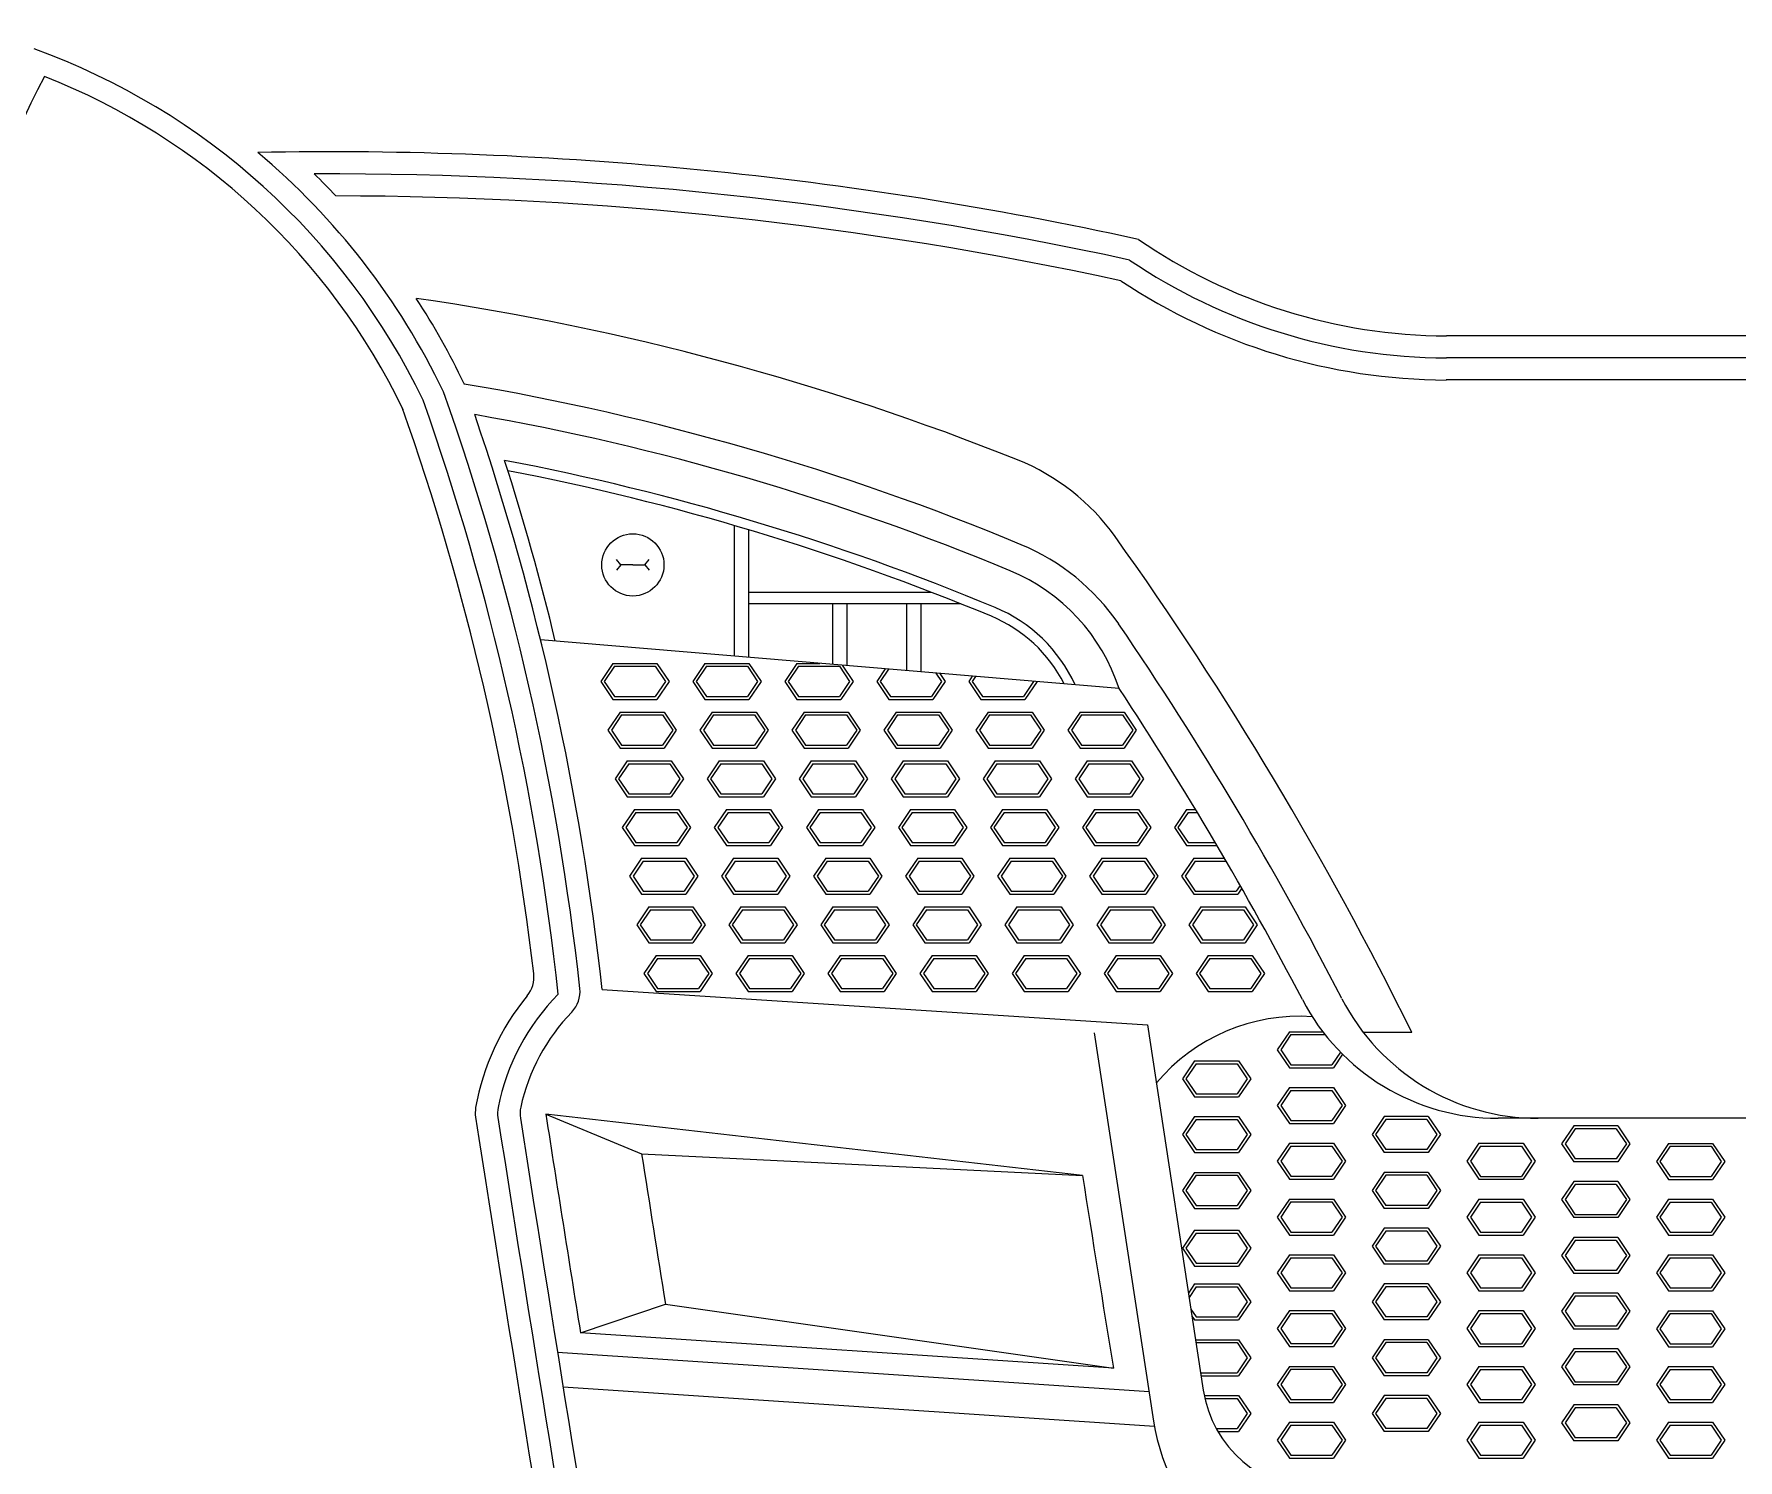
# Model space of a CAD drawing. Header units: millimetres. Extents: x 168688 to 2678837, y 85399 to 2034583.
# Drawn here: x 234732 to 350536, y 1683750 to 1780688 of the extents above; entities that cross this region are included whole.
import ezdxf

# ---------------------------------------------------------------- set-up
doc = ezdxf.new("R2010")
doc.units = ezdxf.units.MM

msp = doc.modelspace()

# ---------------------------------------------------------------- linework, layer by layer
for p, q in [((459755, 1760170), (330722, 1760170)), ((459752, 1758670), (330719, 1758670)), ((459749, 1757170), (330716, 1757170)), ((282303, 1747278), (282303, 1738397)), ((283278, 1746990), (283278, 1738315)), ((274613, 1744599), (274307, 1744960)), ((274613, 1744599), (274307, 1744239)), ((275428, 1744599), (274613, 1744599)), ((275428, 1744599), (276242, 1744599)), ((276242, 1744599), (276548, 1744960)), ((276242, 1744599), (276548, 1744239)), ((295736, 1742731), (283278, 1742731)), ((297724, 1741949), (283278, 1741949)), ((288995, 1741949), (288995, 1737833)), ((289970, 1741949), (289970, 1737751)), ((294036, 1741949), (294036, 1737409)), ((295011, 1741949), (295011, 1737327)), ((308482, 1736192), (269155, 1739504)), ((274066, 1737906), (273242, 1736682)), ((274066, 1737906), (273242, 1736682)), ((274172, 1737706), (273483, 1736682)), ((274172, 1737706), (273483, 1736682)), ((274066, 1737906), (277063, 1737906)), ((274066, 1737906), (277063, 1737906)), ((274172, 1737706), (276956, 1737706)), ((274172, 1737706), (276956, 1737706)), ((276956, 1737706), (277645, 1736682)), ((276956, 1737706), (277645, 1736682)), ((277063, 1737906), (277886, 1736682)), ((277063, 1737906), (277886, 1736682)), ((280319, 1737906), (279496, 1736682)), ((280319, 1737906), (279496, 1736682)), ((280426, 1737706), (279737, 1736682)), ((280426, 1737706), (279737, 1736682)), ((280319, 1737906), (283316, 1737906)), ((280319, 1737906), (283316, 1737906)), ((280426, 1737706), (283210, 1737706)), ((280426, 1737706), (283210, 1737706)), ((283210, 1737706), (283899, 1736682)), ((283210, 1737706), (283899, 1736682)), ((283316, 1737906), (284140, 1736682)), ((283316, 1737906), (284140, 1736682)), ((286573, 1737906), (285750, 1736682)), ((286680, 1737706), (285991, 1736682)), ((286573, 1737906), (288130, 1737906)), ((286680, 1737706), (289464, 1737706)), ((289464, 1737706), (290153, 1736682)), ((289657, 1737778), (290394, 1736682)), ((292575, 1737532), (292004, 1736682)), ((292804, 1737513), (292245, 1736682)), ((296031, 1737241), (296406, 1736682)), ((296286, 1737219), (296647, 1736682)), ((273242, 1736682), (274066, 1735458)), ((273242, 1736682), (274066, 1735458)), ((273483, 1736682), (274172, 1735658)), ((273483, 1736682), (274172, 1735658)), ((277645, 1736682), (276956, 1735658)), ((277645, 1736682), (276956, 1735658)), ((277886, 1736682), (277063, 1735458)), ((277886, 1736682), (277063, 1735458)), ((279496, 1736682), (280319, 1735458)), ((279496, 1736682), (280319, 1735458)), ((279737, 1736682), (280426, 1735658)), ((279737, 1736682), (280426, 1735658)), ((283899, 1736682), (283210, 1735658)), ((283899, 1736682), (283210, 1735658)), ((284140, 1736682), (283316, 1735458)), ((284140, 1736682), (283316, 1735458)), ((285750, 1736682), (286573, 1735458)), ((285991, 1736682), (286680, 1735658)), ((290153, 1736682), (289464, 1735658)), ((290153, 1736682), (289464, 1735658)), ((290394, 1736682), (289570, 1735458)), ((290394, 1736682), (289570, 1735458)), ((292004, 1736682), (292827, 1735458)), ((292245, 1736682), (292934, 1735658)), ((296406, 1736682), (295718, 1735658)), ((296406, 1736682), (295718, 1735658)), ((296647, 1736682), (295824, 1735458)), ((296647, 1736682), (295824, 1735458)), ((298494, 1737033), (298258, 1736682)), ((298258, 1736682), (299081, 1735458)), ((298722, 1737014), (298499, 1736682)), ((298499, 1736682), (299188, 1735658)), ((302660, 1736682), (301972, 1735658)), ((302660, 1736682), (301972, 1735658)), ((302901, 1736682), (302078, 1735458)), ((302901, 1736682), (302078, 1735458)), ((302660, 1736683), (302660, 1736682)), ((274066, 1735458), (277063, 1735458)), ((274066, 1735458), (277063, 1735458)), ((274172, 1735658), (276956, 1735658)), ((274172, 1735658), (276956, 1735658)), ((280319, 1735458), (283316, 1735458)), ((280319, 1735458), (283316, 1735458)), ((280426, 1735658), (283210, 1735658)), ((280426, 1735658), (283210, 1735658)), ((286573, 1735458), (289570, 1735458)), ((286573, 1735458), (289570, 1735458)), ((286680, 1735658), (289464, 1735658)), ((286680, 1735658), (289464, 1735658)), ((292827, 1735458), (295824, 1735458)), ((292827, 1735458), (295824, 1735458)), ((292934, 1735658), (295718, 1735658)), ((292934, 1735658), (295718, 1735658)), ((299081, 1735458), (302078, 1735458)), ((299081, 1735458), (302078, 1735458)), ((299188, 1735658), (301972, 1735658)), ((299188, 1735658), (301972, 1735658)), ((274556, 1734596), (273732, 1733372)), ((274556, 1734596), (273732, 1733372)), ((274662, 1734396), (273973, 1733372)), ((274662, 1734396), (273973, 1733372)), ((274556, 1734596), (277553, 1734596)), ((274556, 1734596), (277553, 1734596)), ((274662, 1734396), (277446, 1734396)), ((274662, 1734396), (277446, 1734396)), ((277446, 1734396), (278135, 1733372)), ((277446, 1734396), (278135, 1733372)), ((277553, 1734596), (278376, 1733372)), ((277553, 1734596), (278376, 1733372)), ((280810, 1734596), (279986, 1733372)), ((280810, 1734596), (279986, 1733372)), ((280916, 1734396), (280227, 1733372)), ((280916, 1734396), (280227, 1733372)), ((280810, 1734596), (283807, 1734596)), ((280810, 1734596), (283807, 1734596)), ((280916, 1734396), (283700, 1734396)), ((280916, 1734396), (283700, 1734396)), ((283700, 1734396), (284389, 1733372)), ((283700, 1734396), (284389, 1733372)), ((283807, 1734596), (284630, 1733372)), ((283807, 1734596), (284630, 1733372)), ((287063, 1734596), (286240, 1733372)), ((287170, 1734396), (286481, 1733372)), ((287063, 1734596), (290060, 1734596)), ((287063, 1734596), (290060, 1734596)), ((287170, 1734396), (289954, 1734396)), ((287170, 1734396), (289954, 1734396)), ((289954, 1734396), (290643, 1733372)), ((289954, 1734396), (290643, 1733372)), ((290060, 1734596), (290884, 1733372)), ((290060, 1734596), (290884, 1733372)), ((293317, 1734596), (292494, 1733372)), ((293424, 1734396), (292735, 1733372)), ((293317, 1734596), (296314, 1734596)), ((293317, 1734596), (296314, 1734596)), ((293424, 1734396), (296208, 1734396)), ((293424, 1734396), (296208, 1734396)), ((296208, 1734396), (296896, 1733372)), ((296208, 1734396), (296896, 1733372)), ((296314, 1734596), (297137, 1733372)), ((296314, 1734596), (297137, 1733372)), ((299571, 1734596), (298748, 1733372)), ((299678, 1734396), (298989, 1733372)), ((299571, 1734596), (302568, 1734596)), ((299571, 1734596), (302568, 1734596)), ((299678, 1734396), (302462, 1734396)), ((299678, 1734396), (302462, 1734396)), ((302462, 1734396), (303150, 1733372)), ((302462, 1734396), (303150, 1733372)), ((302568, 1734596), (303391, 1733372)), ((302568, 1734596), (303391, 1733372)), ((305825, 1734596), (305002, 1733372)), ((305932, 1734396), (305243, 1733372)), ((305825, 1734596), (308822, 1734596)), ((305825, 1734596), (308822, 1734596)), ((305932, 1734396), (308716, 1734396)), ((305932, 1734396), (308716, 1734396)), ((308716, 1734396), (309404, 1733372)), ((308716, 1734396), (309404, 1733372)), ((308822, 1734596), (309645, 1733372)), ((308822, 1734596), (309645, 1733372)), ((273732, 1733372), (274556, 1732148)), ((273732, 1733372), (274556, 1732148)), ((273973, 1733372), (274662, 1732348)), ((273973, 1733372), (274662, 1732348)), ((278135, 1733372), (277446, 1732348)), ((278135, 1733372), (277446, 1732348)), ((278376, 1733372), (277553, 1732148)), ((278376, 1733372), (277553, 1732148)), ((279986, 1733372), (280810, 1732148)), ((279986, 1733372), (280810, 1732148)), ((280227, 1733372), (280916, 1732348)), ((280227, 1733372), (280916, 1732348)), ((284389, 1733372), (283700, 1732348)), ((284389, 1733372), (283700, 1732348)), ((284630, 1733372), (283807, 1732148)), ((284630, 1733372), (283807, 1732148)), ((286240, 1733372), (287063, 1732148)), ((286481, 1733372), (287170, 1732348)), ((290643, 1733372), (289954, 1732348)), ((290643, 1733372), (289954, 1732348)), ((290884, 1733372), (290060, 1732148)), ((290884, 1733372), (290060, 1732148)), ((292494, 1733372), (293317, 1732148)), ((292735, 1733372), (293424, 1732348)), ((296896, 1733372), (296208, 1732348)), ((296896, 1733372), (296208, 1732348)), ((297137, 1733372), (296314, 1732148)), ((297137, 1733372), (296314, 1732148)), ((298748, 1733372), (299571, 1732148)), ((298989, 1733372), (299678, 1732348)), ((303150, 1733372), (302462, 1732348)), ((303150, 1733372), (302462, 1732348)), ((303391, 1733372), (302568, 1732148)), ((303391, 1733372), (302568, 1732148)), ((305002, 1733372), (305825, 1732148)), ((305243, 1733372), (305932, 1732348)), ((309404, 1733372), (308716, 1732348)), ((309404, 1733372), (308716, 1732348)), ((309645, 1733372), (308822, 1732148)), ((309645, 1733372), (308822, 1732148)), ((275046, 1731286), (274222, 1730062)), ((275046, 1731286), (274222, 1730062)), ((274556, 1732148), (277553, 1732148)), ((274556, 1732148), (277553, 1732148)), ((274662, 1732348), (277446, 1732348)), ((274662, 1732348), (277446, 1732348)), ((275046, 1731286), (278043, 1731286)), ((275046, 1731286), (278043, 1731286)), ((278043, 1731286), (278866, 1730062)), ((278043, 1731286), (278866, 1730062)), ((281300, 1731286), (280476, 1730062)), ((281300, 1731286), (280476, 1730062)), ((280810, 1732148), (283807, 1732148)), ((280810, 1732148), (283807, 1732148)), ((280916, 1732348), (283700, 1732348)), ((280916, 1732348), (283700, 1732348)), ((281300, 1731286), (284297, 1731286)), ((281300, 1731286), (284297, 1731286)), ((284297, 1731286), (285120, 1730062)), ((284297, 1731286), (285120, 1730062)), ((287553, 1731286), (286730, 1730062)), ((287063, 1732148), (290060, 1732148)), ((287063, 1732148), (290060, 1732148)), ((287170, 1732348), (289954, 1732348)), ((287170, 1732348), (289954, 1732348)), ((287553, 1731286), (290550, 1731286)), ((287553, 1731286), (290550, 1731286)), ((290550, 1731286), (291374, 1730062)), ((290550, 1731286), (291374, 1730062)), ((293807, 1731286), (292984, 1730062)), ((293317, 1732148), (296314, 1732148)), ((293317, 1732148), (296314, 1732148)), ((293424, 1732348), (296208, 1732348)), ((293424, 1732348), (296208, 1732348)), ((293807, 1731286), (296804, 1731286)), ((293807, 1731286), (296804, 1731286)), ((296804, 1731286), (297628, 1730062)), ((296804, 1731286), (297628, 1730062)), ((300061, 1731286), (299238, 1730062)), ((299571, 1732148), (302568, 1732148)), ((299571, 1732148), (302568, 1732148)), ((299678, 1732348), (302462, 1732348)), ((299678, 1732348), (302462, 1732348)), ((300061, 1731286), (303058, 1731286)), ((300061, 1731286), (303058, 1731286)), ((303058, 1731286), (303881, 1730062)), ((303058, 1731286), (303881, 1730062)), ((306315, 1731286), (305492, 1730062)), ((305825, 1732148), (308822, 1732148)), ((305825, 1732148), (308822, 1732148)), ((305932, 1732348), (308716, 1732348)), ((305932, 1732348), (308716, 1732348)), ((306315, 1731286), (309312, 1731286)), ((306315, 1731286), (309312, 1731286)), ((309312, 1731286), (310135, 1730062)), ((309312, 1731286), (310135, 1730062)), ((275152, 1731086), (274464, 1730062)), ((275152, 1731086), (274464, 1730062)), ((275152, 1731086), (277936, 1731086)), ((275152, 1731086), (277936, 1731086)), ((277936, 1731086), (278625, 1730062)), ((277936, 1731086), (278625, 1730062)), ((281406, 1731086), (280717, 1730062)), ((281406, 1731086), (280717, 1730062)), ((281406, 1731086), (284190, 1731086)), ((281406, 1731086), (284190, 1731086)), ((284190, 1731086), (284879, 1730062)), ((284190, 1731086), (284879, 1730062)), ((287660, 1731086), (286971, 1730062)), ((287660, 1731086), (290444, 1731086)), ((287660, 1731086), (290444, 1731086)), ((290444, 1731086), (291133, 1730062)), ((290444, 1731086), (291133, 1730062)), ((293914, 1731086), (293225, 1730062)), ((293914, 1731086), (296698, 1731086)), ((293914, 1731086), (296698, 1731086)), ((296698, 1731086), (297387, 1730062)), ((296698, 1731086), (297387, 1730062)), ((300168, 1731086), (299479, 1730062)), ((300168, 1731086), (302952, 1731086)), ((300168, 1731086), (302952, 1731086)), ((302952, 1731086), (303640, 1730062)), ((302952, 1731086), (303640, 1730062)), ((306422, 1731086), (305733, 1730062)), ((306422, 1731086), (309206, 1731086)), ((306422, 1731086), (309206, 1731086)), ((309206, 1731086), (309894, 1730062)), ((309206, 1731086), (309894, 1730062)), ((274222, 1730062), (275046, 1728838)), ((274222, 1730062), (275046, 1728838)), ((274464, 1730062), (275152, 1729038)), ((274464, 1730062), (275152, 1729038)), ((275152, 1729038), (277936, 1729038)), ((275152, 1729038), (277936, 1729038)), ((278625, 1730062), (277936, 1729038)), ((278625, 1730062), (277936, 1729038)), ((278866, 1730062), (278043, 1728838)), ((278866, 1730062), (278043, 1728838)), ((280476, 1730062), (281300, 1728838)), ((280476, 1730062), (281300, 1728838)), ((280717, 1730062), (281406, 1729038)), ((280717, 1730062), (281406, 1729038)), ((281406, 1729038), (284190, 1729038)), ((281406, 1729038), (284190, 1729038)), ((284879, 1730062), (284190, 1729038)), ((284879, 1730062), (284190, 1729038)), ((285120, 1730062), (284297, 1728838)), ((285120, 1730062), (284297, 1728838)), ((286730, 1730062), (287553, 1728838)), ((286971, 1730062), (287660, 1729038)), ((287660, 1729038), (290444, 1729038)), ((287660, 1729038), (290444, 1729038)), ((291133, 1730062), (290444, 1729038)), ((291133, 1730062), (290444, 1729038)), ((291374, 1730062), (290550, 1728838)), ((291374, 1730062), (290550, 1728838)), ((292984, 1730062), (293807, 1728838)), ((293225, 1730062), (293914, 1729038)), ((293914, 1729038), (296698, 1729038)), ((293914, 1729038), (296698, 1729038)), ((297387, 1730062), (296698, 1729038)), ((297387, 1730062), (296698, 1729038)), ((297628, 1730062), (296804, 1728838)), ((297628, 1730062), (296804, 1728838)), ((299238, 1730062), (300061, 1728838)), ((299479, 1730062), (300168, 1729038)), ((300168, 1729038), (302952, 1729038)), ((300168, 1729038), (302952, 1729038)), ((303640, 1730062), (302952, 1729038)), ((303640, 1730062), (302952, 1729038)), ((303881, 1730062), (303058, 1728838)), ((303881, 1730062), (303058, 1728838)), ((305492, 1730062), (306315, 1728838)), ((305733, 1730062), (306422, 1729038)), ((306422, 1729038), (309206, 1729038)), ((306422, 1729038), (309206, 1729038)), ((309894, 1730062), (309206, 1729038)), ((309894, 1730062), (309206, 1729038)), ((310135, 1730062), (309312, 1728838)), ((310135, 1730062), (309312, 1728838)), ((275536, 1727976), (274713, 1726752)), ((275046, 1728838), (278043, 1728838)), ((275046, 1728838), (278043, 1728838)), ((275536, 1727976), (278533, 1727976)), ((278533, 1727976), (279356, 1726752)), ((281790, 1727976), (280966, 1726752)), ((281300, 1728838), (284297, 1728838)), ((281300, 1728838), (284297, 1728838)), ((281790, 1727976), (284787, 1727976)), ((284787, 1727976), (285610, 1726752)), ((288044, 1727976), (287220, 1726752)), ((287553, 1728838), (290550, 1728838)), ((287553, 1728838), (290550, 1728838)), ((288044, 1727976), (291041, 1727976)), ((291041, 1727976), (291864, 1726752)), ((294297, 1727976), (293474, 1726752)), ((293807, 1728838), (296804, 1728838)), ((293807, 1728838), (296804, 1728838)), ((294297, 1727976), (297294, 1727976)), ((297294, 1727976), (298118, 1726752)), ((300551, 1727976), (299728, 1726752)), ((300061, 1728838), (303058, 1728838)), ((300061, 1728838), (303058, 1728838)), ((300551, 1727976), (303548, 1727976)), ((303548, 1727976), (304371, 1726752)), ((306805, 1727976), (305982, 1726752)), ((306315, 1728838), (309312, 1728838)), ((306315, 1728838), (309312, 1728838)), ((306805, 1727976), (309802, 1727976)), ((309802, 1727976), (310625, 1726752)), ((313059, 1727976), (312236, 1726752)), ((313059, 1727976), (313671, 1727976)), ((274713, 1726752), (275536, 1725528)), ((275642, 1727776), (274954, 1726752)), ((274954, 1726752), (275642, 1725728)), ((275642, 1727776), (278426, 1727776)), ((278426, 1727776), (279115, 1726752)), ((279115, 1726752), (278426, 1725728)), ((279356, 1726752), (278533, 1725528)), ((280966, 1726752), (281790, 1725528)), ((281896, 1727776), (281207, 1726752)), ((281207, 1726752), (281896, 1725728)), ((281896, 1727776), (284680, 1727776)), ((284680, 1727776), (285369, 1726752)), ((285369, 1726752), (284680, 1725728)), ((285610, 1726752), (284787, 1725528)), ((287220, 1726752), (288044, 1725528)), ((288150, 1727776), (287461, 1726752)), ((287461, 1726752), (288150, 1725728)), ((288150, 1727776), (290934, 1727776)), ((290934, 1727776), (291623, 1726752)), ((291623, 1726752), (290934, 1725728)), ((291864, 1726752), (291041, 1725528)), ((293474, 1726752), (294297, 1725528)), ((294404, 1727776), (293715, 1726752)), ((293715, 1726752), (294404, 1725728)), ((294404, 1727776), (297188, 1727776)), ((297188, 1727776), (297877, 1726752)), ((297877, 1726752), (297188, 1725728)), ((298118, 1726752), (297294, 1725528)), ((299728, 1726752), (300551, 1725528)), ((300658, 1727776), (299969, 1726752)), ((299969, 1726752), (300658, 1725728)), ((300658, 1727776), (303442, 1727776)), ((303442, 1727776), (304130, 1726752)), ((304130, 1726752), (303442, 1725728)), ((304371, 1726752), (303548, 1725528)), ((305982, 1726752), (306805, 1725528)), ((306912, 1727776), (306223, 1726752)), ((306223, 1726752), (306912, 1725728)), ((306912, 1727776), (309696, 1727776)), ((309696, 1727776), (310384, 1726752)), ((310384, 1726752), (309696, 1725728)), ((310625, 1726752), (309802, 1725528)), ((312236, 1726752), (313059, 1725528)), ((313166, 1727776), (312477, 1726752)), ((312477, 1726752), (313166, 1725728)), ((313166, 1727776), (313791, 1727776)), ((275536, 1725528), (278533, 1725528)), ((275642, 1725728), (278426, 1725728)), ((281790, 1725528), (284787, 1725528)), ((281896, 1725728), (284680, 1725728)), ((288044, 1725528), (291041, 1725528)), ((288150, 1725728), (290934, 1725728)), ((294297, 1725528), (297294, 1725528)), ((294404, 1725728), (297188, 1725728)), ((300551, 1725528), (303548, 1725528)), ((300658, 1725728), (303442, 1725728)), ((306805, 1725528), (309802, 1725528)), ((306912, 1725728), (309696, 1725728)), ((313059, 1725528), (315128, 1725528)), ((313166, 1725728), (315010, 1725728)), ((276026, 1724665), (275203, 1723441)), ((276132, 1724465), (275444, 1723441)), ((276026, 1724665), (279023, 1724665)), ((276132, 1724465), (278916, 1724465)), ((278916, 1724465), (279605, 1723441)), ((279023, 1724665), (279846, 1723441)), ((282280, 1724665), (281456, 1723441)), ((282386, 1724465), (281698, 1723441)), ((282280, 1724665), (285277, 1724665)), ((282386, 1724465), (285170, 1724465)), ((285170, 1724465), (285859, 1723441)), ((285277, 1724665), (286100, 1723441)), ((288534, 1724665), (287710, 1723441)), ((288640, 1724465), (287951, 1723441)), ((288534, 1724665), (291531, 1724665)), ((288640, 1724465), (291424, 1724465)), ((291424, 1724465), (292113, 1723441)), ((291531, 1724665), (292354, 1723441)), ((294787, 1724665), (293964, 1723441)), ((294894, 1724465), (294205, 1723441)), ((294787, 1724665), (297784, 1724665)), ((294894, 1724465), (297678, 1724465)), ((297678, 1724465), (298367, 1723441)), ((297784, 1724665), (298608, 1723441)), ((301041, 1724665), (300218, 1723441)), ((301148, 1724465), (300459, 1723441)), ((301041, 1724665), (304038, 1724665)), ((301148, 1724465), (303932, 1724465)), ((303932, 1724465), (304621, 1723441)), ((304038, 1724665), (304862, 1723441)), ((307295, 1724665), (306472, 1723441)), ((307402, 1724465), (306713, 1723441)), ((307295, 1724665), (310292, 1724665)), ((307402, 1724465), (310186, 1724465)), ((310186, 1724465), (310874, 1723441)), ((310292, 1724665), (311115, 1723441)), ((313549, 1724665), (312726, 1723441)), ((313656, 1724465), (312967, 1723441)), ((313549, 1724665), (315631, 1724665)), ((313656, 1724465), (315747, 1724465)), ((275203, 1723441), (276026, 1722217)), ((275444, 1723441), (276132, 1722417)), ((279605, 1723441), (278916, 1722417)), ((279846, 1723441), (279023, 1722217)), ((281456, 1723441), (282280, 1722217)), ((281698, 1723441), (282386, 1722417)), ((285859, 1723441), (285170, 1722417)), ((286100, 1723441), (285277, 1722217)), ((287710, 1723441), (288534, 1722217)), ((287951, 1723441), (288640, 1722417)), ((292113, 1723441), (291424, 1722417)), ((292354, 1723441), (291531, 1722217)), ((293964, 1723441), (294787, 1722217)), ((294205, 1723441), (294894, 1722417)), ((298367, 1723441), (297678, 1722417)), ((298608, 1723441), (297784, 1722217)), ((300218, 1723441), (301041, 1722217)), ((300459, 1723441), (301148, 1722417)), ((304621, 1723441), (303932, 1722417)), ((304862, 1723441), (304038, 1722217)), ((306472, 1723441), (307295, 1722217)), ((306713, 1723441), (307402, 1722417)), ((310874, 1723441), (310186, 1722417)), ((311115, 1723441), (310292, 1722217)), ((312726, 1723441), (313549, 1722217)), ((312967, 1723441), (313656, 1722417)), ((276026, 1722217), (279023, 1722217)), ((276132, 1722417), (278916, 1722417)), ((282280, 1722217), (285277, 1722217)), ((282386, 1722417), (285170, 1722417)), ((288534, 1722217), (291531, 1722217)), ((288640, 1722417), (291424, 1722417)), ((294787, 1722217), (297784, 1722217)), ((294894, 1722417), (297678, 1722417)), ((301041, 1722217), (304038, 1722217)), ((301148, 1722417), (303932, 1722417)), ((307295, 1722217), (310292, 1722217)), ((307402, 1722417), (310186, 1722417)), ((313549, 1722217), (316546, 1722217)), ((313656, 1722417), (316440, 1722417)), ((316701, 1722806), (316440, 1722417)), ((316811, 1722612), (316546, 1722217)), ((276516, 1721355), (275693, 1720131)), ((276622, 1721155), (275934, 1720131)), ((276516, 1721355), (279513, 1721355)), ((276622, 1721155), (279406, 1721155)), ((279406, 1721155), (280095, 1720131)), ((279513, 1721355), (280336, 1720131)), ((282770, 1721355), (281947, 1720131)), ((282876, 1721155), (282188, 1720131)), ((282770, 1721355), (285767, 1721355)), ((282876, 1721155), (285660, 1721155)), ((285660, 1721155), (286349, 1720131)), ((285767, 1721355), (286590, 1720131)), ((289024, 1721355), (288200, 1720131)), ((289130, 1721155), (288441, 1720131)), ((289024, 1721355), (292021, 1721355)), ((289130, 1721155), (291914, 1721155)), ((291914, 1721155), (292603, 1720131)), ((292021, 1721355), (292844, 1720131)), ((295278, 1721355), (294454, 1720131)), ((295384, 1721155), (294695, 1720131)), ((295278, 1721355), (298275, 1721355)), ((295384, 1721155), (298168, 1721155)), ((298168, 1721155), (298857, 1720131)), ((298275, 1721355), (299098, 1720131)), ((301531, 1721355), (300708, 1720131)), ((301638, 1721155), (300949, 1720131)), ((301531, 1721355), (304528, 1721355)), ((301638, 1721155), (304422, 1721155)), ((304422, 1721155), (305111, 1720131)), ((304528, 1721355), (305352, 1720131)), ((307785, 1721355), (306962, 1720131)), ((307892, 1721155), (307203, 1720131)), ((307785, 1721355), (310782, 1721355)), ((307892, 1721155), (310676, 1721155)), ((310676, 1721155), (311364, 1720131)), ((310782, 1721355), (311605, 1720131)), ((314039, 1721355), (313216, 1720131)), ((314146, 1721155), (313457, 1720131)), ((314039, 1721355), (317036, 1721355)), ((314146, 1721155), (316930, 1721155)), ((316930, 1721155), (317618, 1720131)), ((317036, 1721355), (317859, 1720131)), ((275693, 1720131), (276516, 1718907)), ((275934, 1720131), (276622, 1719107)), ((280095, 1720131), (279406, 1719107)), ((280336, 1720131), (279513, 1718907)), ((281947, 1720131), (282770, 1718907)), ((282188, 1720131), (282876, 1719107)), ((286349, 1720131), (285660, 1719107)), ((286590, 1720131), (285767, 1718907)), ((288200, 1720131), (289024, 1718907)), ((288441, 1720131), (289130, 1719107)), ((292603, 1720131), (291914, 1719107)), ((292844, 1720131), (292021, 1718907)), ((294454, 1720131), (295278, 1718907)), ((294695, 1720131), (295384, 1719107)), ((298857, 1720131), (298168, 1719107)), ((299098, 1720131), (298275, 1718907)), ((300708, 1720131), (301531, 1718907)), ((300949, 1720131), (301638, 1719107)), ((305111, 1720131), (304422, 1719107)), ((305352, 1720131), (304528, 1718907)), ((306962, 1720131), (307785, 1718907)), ((307203, 1720131), (307892, 1719107)), ((311364, 1720131), (310676, 1719107)), ((311605, 1720131), (310782, 1718907)), ((313216, 1720131), (314039, 1718907)), ((313457, 1720131), (314146, 1719107)), ((317618, 1720131), (316930, 1719107)), ((317859, 1720131), (317036, 1718907)), ((276516, 1718907), (279513, 1718907)), ((276622, 1719107), (279406, 1719107)), ((282770, 1718907), (285767, 1718907)), ((282876, 1719107), (285660, 1719107)), ((289024, 1718907), (292021, 1718907)), ((289130, 1719107), (291914, 1719107)), ((295278, 1718907), (298275, 1718907)), ((295384, 1719107), (298168, 1719107)), ((301531, 1718907), (304528, 1718907)), ((301638, 1719107), (304422, 1719107)), ((307785, 1718907), (310782, 1718907)), ((307892, 1719107), (310676, 1719107)), ((314039, 1718907), (317036, 1718907)), ((314146, 1719107), (316930, 1719107)), ((277006, 1718045), (276183, 1716821)), ((277112, 1717845), (276424, 1716821)), ((277006, 1718045), (280003, 1718045)), ((277112, 1717845), (279896, 1717845)), ((279896, 1717845), (280585, 1716821)), ((280003, 1718045), (280826, 1716821)), ((283260, 1718045), (282437, 1716821)), ((283366, 1717845), (282678, 1716821)), ((283260, 1718045), (286257, 1718045)), ((283366, 1717845), (286150, 1717845)), ((286150, 1717845), (286839, 1716821)), ((286257, 1718045), (287080, 1716821)), ((289514, 1718045), (288690, 1716821)), ((289620, 1717845), (288932, 1716821)), ((289514, 1718045), (292511, 1718045)), ((289620, 1717845), (292404, 1717845)), ((292404, 1717845), (293093, 1716821)), ((292511, 1718045), (293334, 1716821)), ((295768, 1718045), (294944, 1716821)), ((295874, 1717845), (295185, 1716821)), ((295768, 1718045), (298765, 1718045)), ((295874, 1717845), (298658, 1717845)), ((298658, 1717845), (299347, 1716821)), ((298765, 1718045), (299588, 1716821)), ((302021, 1718045), (301198, 1716821)), ((302128, 1717845), (301439, 1716821)), ((302021, 1718045), (305018, 1718045)), ((302128, 1717845), (304912, 1717845)), ((304912, 1717845), (305601, 1716821)), ((305018, 1718045), (305842, 1716821)), ((308275, 1718045), (307452, 1716821)), ((308382, 1717845), (307693, 1716821)), ((308275, 1718045), (311272, 1718045)), ((308382, 1717845), (311166, 1717845)), ((311166, 1717845), (311855, 1716821)), ((311272, 1718045), (312096, 1716821)), ((314529, 1718045), (313706, 1716821)), ((314636, 1717845), (313947, 1716821)), ((314529, 1718045), (317526, 1718045)), ((314636, 1717845), (317420, 1717845)), ((317420, 1717845), (318108, 1716821)), ((317526, 1718045), (318349, 1716821)), ((276183, 1716821), (277006, 1715597)), ((276424, 1716821), (277112, 1715797)), ((280585, 1716821), (279896, 1715797)), ((280826, 1716821), (280003, 1715597)), ((282437, 1716821), (283260, 1715597)), ((282678, 1716821), (283366, 1715797)), ((286839, 1716821), (286150, 1715797)), ((287080, 1716821), (286257, 1715597)), ((288690, 1716821), (289514, 1715597)), ((288932, 1716821), (289620, 1715797)), ((293093, 1716821), (292404, 1715797)), ((293334, 1716821), (292511, 1715597)), ((294944, 1716821), (295768, 1715597)), ((295185, 1716821), (295874, 1715797)), ((299347, 1716821), (298658, 1715797)), ((299588, 1716821), (298765, 1715597)), ((301198, 1716821), (302021, 1715597)), ((301439, 1716821), (302128, 1715797)), ((305601, 1716821), (304912, 1715797)), ((305842, 1716821), (305018, 1715597)), ((307452, 1716821), (308275, 1715597)), ((307693, 1716821), (308382, 1715797)), ((311855, 1716821), (311166, 1715797)), ((312096, 1716821), (311272, 1715597)), ((313706, 1716821), (314529, 1715597)), ((313947, 1716821), (314636, 1715797)), ((318108, 1716821), (317420, 1715797)), ((318349, 1716821), (317526, 1715597)), ((273342, 1715730), (310402, 1713327)), ((277006, 1715597), (280003, 1715597)), ((277112, 1715797), (279896, 1715797)), ((283260, 1715597), (286257, 1715597)), ((283366, 1715797), (286150, 1715797)), ((289514, 1715597), (292511, 1715597)), ((289620, 1715797), (292404, 1715797)), ((295768, 1715597), (298765, 1715597)), ((295874, 1715797), (298658, 1715797)), ((302021, 1715597), (305018, 1715597)), ((302128, 1715797), (304912, 1715797)), ((308275, 1715597), (311272, 1715597)), ((308382, 1715797), (311166, 1715797)), ((314529, 1715597), (317526, 1715597)), ((314636, 1715797), (317420, 1715797)), ((306790, 1712776), (310821, 1686393)), ((310402, 1713327), (314196, 1688497)), ((320049, 1712864), (319225, 1711640)), ((320049, 1712864), (322318, 1712864)), ((328366, 1712820), (325075, 1712820)), ((319225, 1711640), (320049, 1710416)), ((320155, 1712664), (319466, 1711640)), ((319466, 1711640), (320155, 1710616)), ((320155, 1712664), (322473, 1712664)), ((313605, 1710884), (312782, 1709660)), ((313712, 1710684), (313023, 1709660)), ((313605, 1710884), (316602, 1710884)), ((313712, 1710684), (316496, 1710684)), ((316496, 1710684), (317184, 1709660)), ((316602, 1710884), (317425, 1709660)), ((320155, 1710616), (322939, 1710616)), ((323519, 1711478), (322939, 1710616)), ((323662, 1711333), (323046, 1710416)), ((312782, 1709660), (313605, 1708436)), ((313023, 1709660), (313712, 1708636)), ((317184, 1709660), (316496, 1708636)), ((317425, 1709660), (316602, 1708436)), ((320049, 1710416), (323046, 1710416)), ((313605, 1708436), (316602, 1708436)), ((313712, 1708636), (316496, 1708636)), ((320049, 1709072), (319225, 1707848)), ((320155, 1708872), (319466, 1707848)), ((320049, 1709072), (323046, 1709072)), ((320155, 1708872), (322939, 1708872)), ((322939, 1708872), (323628, 1707848)), ((323046, 1709072), (323869, 1707848)), ((305985, 1703094), (269512, 1707259)), ((269512, 1707259), (276023, 1704558)), ((313605, 1707092), (312782, 1705868)), ((313605, 1707092), (316602, 1707092)), ((316602, 1707092), (317425, 1705868)), ((319225, 1707848), (320049, 1706624)), ((319466, 1707848), (320155, 1706824)), ((323628, 1707848), (322939, 1706824)), ((323869, 1707848), (323046, 1706624)), ((326492, 1707092), (325669, 1705868)), ((329489, 1707092), (326492, 1707092)), ((329489, 1707092), (330312, 1705868)), ((395390, 1706975), (334234, 1706975)), ((312782, 1705868), (313605, 1704644)), ((313712, 1706892), (313023, 1705868)), ((313023, 1705868), (313712, 1704844)), ((313712, 1706892), (316496, 1706892)), ((316496, 1706892), (317184, 1705868)), ((317184, 1705868), (316496, 1704844)), ((317425, 1705868), (316602, 1704644)), ((320049, 1706624), (323046, 1706624)), ((320155, 1706824), (322939, 1706824)), ((325669, 1705868), (326492, 1704644)), ((326599, 1706892), (325910, 1705868)), ((325910, 1705868), (326599, 1704844)), ((329382, 1706892), (326599, 1706892)), ((329382, 1706892), (330071, 1705868)), ((330071, 1705868), (329382, 1704844)), ((330312, 1705868), (329489, 1704644)), ((339376, 1706461), (338552, 1705237)), ((339482, 1706261), (338793, 1705237)), ((342373, 1706461), (339376, 1706461)), ((342266, 1706261), (339482, 1706261)), ((342266, 1706261), (342955, 1705237)), ((342373, 1706461), (343196, 1705237)), ((313605, 1704644), (316602, 1704644)), ((313712, 1704844), (316496, 1704844)), ((320049, 1705281), (319225, 1704057)), ((320155, 1705081), (319466, 1704057)), ((320049, 1705281), (323046, 1705281)), ((320155, 1705081), (322939, 1705081)), ((322939, 1705081), (323628, 1704057)), ((323046, 1705281), (323869, 1704057)), ((329489, 1704644), (326492, 1704644)), ((329382, 1704844), (326599, 1704844)), ((332932, 1705276), (332109, 1704052)), ((333039, 1705076), (332350, 1704052)), ((332932, 1705276), (335929, 1705276)), ((333039, 1705076), (335823, 1705076)), ((335823, 1705076), (336511, 1704052)), ((335929, 1705276), (336752, 1704052)), ((338552, 1705237), (339376, 1704013)), ((338793, 1705237), (339482, 1704213)), ((342955, 1705237), (342266, 1704213)), ((343196, 1705237), (342373, 1704013)), ((345816, 1705271), (344992, 1704047)), ((345922, 1705071), (345233, 1704047)), ((345816, 1705271), (348813, 1705271)), ((345922, 1705071), (348706, 1705071)), ((348706, 1705071), (349395, 1704047)), ((348813, 1705271), (349636, 1704047)), ((276023, 1704558), (305985, 1703094)), ((319225, 1704057), (320049, 1702832)), ((319466, 1704057), (320155, 1703032)), ((323628, 1704057), (322939, 1703032)), ((323869, 1704057), (323046, 1702832)), ((332109, 1704052), (332932, 1702827)), ((332350, 1704052), (333039, 1703027)), ((336511, 1704052), (335823, 1703027)), ((336752, 1704052), (335929, 1702827)), ((342373, 1704013), (339376, 1704013)), ((342266, 1704213), (339482, 1704213)), ((344992, 1704047), (345816, 1702822)), ((345233, 1704047), (345922, 1703022)), ((349395, 1704047), (348706, 1703022)), ((349636, 1704047), (348813, 1702822)), ((313605, 1703301), (312782, 1702077)), ((313712, 1703101), (313023, 1702077)), ((313605, 1703301), (316602, 1703301)), ((313712, 1703101), (316496, 1703101)), ((316496, 1703101), (317184, 1702077)), ((316602, 1703301), (317425, 1702077)), ((320049, 1702832), (323046, 1702832)), ((320155, 1703032), (322939, 1703032)), ((326492, 1703301), (325669, 1702077)), ((326599, 1703101), (325910, 1702077)), ((329489, 1703301), (326492, 1703301)), ((329382, 1703101), (326599, 1703101)), ((329382, 1703101), (330071, 1702077)), ((329489, 1703301), (330312, 1702077)), ((332932, 1702827), (335929, 1702827)), ((333039, 1703027), (335823, 1703027)), ((339376, 1702669), (338552, 1701445)), ((339482, 1702469), (338793, 1701445)), ((342373, 1702669), (339376, 1702669)), ((342266, 1702469), (339482, 1702469)), ((342266, 1702469), (342955, 1701445)), ((342373, 1702669), (343196, 1701445)), ((345816, 1702822), (348813, 1702822)), ((345922, 1703022), (348706, 1703022)), ((312782, 1702077), (313605, 1700852)), ((313023, 1702077), (313712, 1701052)), ((317184, 1702077), (316496, 1701052)), ((317425, 1702077), (316602, 1700852)), ((320049, 1701489), (319225, 1700265)), ((320155, 1701289), (319466, 1700265)), ((320049, 1701489), (323046, 1701489)), ((320155, 1701289), (322939, 1701289)), ((322939, 1701289), (323628, 1700265)), ((323046, 1701489), (323869, 1700265)), ((325669, 1702077), (326492, 1700852)), ((325910, 1702077), (326599, 1701052)), ((330071, 1702077), (329382, 1701052)), ((330312, 1702077), (329489, 1700852)), ((332932, 1701484), (332109, 1700260)), ((333039, 1701284), (332350, 1700260)), ((332932, 1701484), (335929, 1701484)), ((333039, 1701284), (335823, 1701284)), ((335823, 1701284), (336511, 1700260)), ((335929, 1701484), (336752, 1700260)), ((338552, 1701445), (339376, 1700221)), ((338793, 1701445), (339482, 1700421)), ((342955, 1701445), (342266, 1700421)), ((343196, 1701445), (342373, 1700221)), ((345816, 1701479), (344992, 1700255)), ((345922, 1701279), (345233, 1700255)), ((345816, 1701479), (348813, 1701479)), ((345922, 1701279), (348706, 1701279)), ((348706, 1701279), (349395, 1700255)), ((348813, 1701479), (349636, 1700255)), ((313605, 1700852), (316602, 1700852)), ((313712, 1701052), (316496, 1701052)), ((319225, 1700265), (320049, 1699041)), ((319466, 1700265), (320155, 1699241)), ((323628, 1700265), (322939, 1699241)), ((323869, 1700265), (323046, 1699041)), ((329489, 1700852), (326492, 1700852)), ((329382, 1701052), (326599, 1701052)), ((332109, 1700260), (332932, 1699036)), ((332350, 1700260), (333039, 1699236)), ((336511, 1700260), (335823, 1699236)), ((336752, 1700260), (335929, 1699036)), ((342373, 1700221), (339376, 1700221)), ((342266, 1700421), (339482, 1700421)), ((344992, 1700255), (345816, 1699031)), ((345233, 1700255), (345922, 1699231)), ((349395, 1700255), (348706, 1699231)), ((349636, 1700255), (348813, 1699031)), ((313605, 1699364), (312782, 1698140)), ((313712, 1699164), (313023, 1698140)), ((313605, 1699364), (316602, 1699364)), ((313712, 1699164), (316496, 1699164)), ((316496, 1699164), (317184, 1698140)), ((316602, 1699364), (317425, 1698140)), ((320049, 1699041), (323046, 1699041)), ((320155, 1699241), (322939, 1699241)), ((326492, 1699509), (325669, 1698285)), ((326599, 1699309), (325910, 1698285)), ((329489, 1699509), (326492, 1699509)), ((329382, 1699309), (326599, 1699309)), ((329382, 1699309), (330071, 1698285)), ((329489, 1699509), (330312, 1698285)), ((332932, 1699036), (335929, 1699036)), ((333039, 1699236), (335823, 1699236)), ((339376, 1698877), (338552, 1697653)), ((342373, 1698877), (339376, 1698877)), ((342373, 1698877), (343196, 1697653)), ((345816, 1699031), (348813, 1699031)), ((345922, 1699231), (348706, 1699231)), ((312782, 1698140), (313605, 1696916)), ((313023, 1698140), (313712, 1697116)), ((317184, 1698140), (316496, 1697116)), ((317425, 1698140), (316602, 1696916)), ((320049, 1697697), (319225, 1696473)), ((320049, 1697697), (323046, 1697697)), ((323046, 1697697), (323869, 1696473)), ((325669, 1698285), (326492, 1697061)), ((325910, 1698285), (326599, 1697261)), ((330071, 1698285), (329382, 1697261)), ((330312, 1698285), (329489, 1697061)), ((332932, 1697692), (332109, 1696468)), ((332932, 1697692), (335929, 1697692)), ((335929, 1697692), (336752, 1696468)), ((339482, 1698677), (338793, 1697653)), ((342266, 1698677), (339482, 1698677)), ((342266, 1698677), (342955, 1697653)), ((313605, 1696916), (316602, 1696916)), ((313712, 1697116), (316496, 1697116)), ((320155, 1697497), (319466, 1696473)), ((320155, 1697497), (322939, 1697497)), ((322939, 1697497), (323628, 1696473)), ((329489, 1697061), (326492, 1697061)), ((329382, 1697261), (326599, 1697261)), ((333039, 1697492), (332350, 1696468)), ((333039, 1697492), (335823, 1697492)), ((335823, 1697492), (336511, 1696468)), ((338552, 1697653), (339376, 1696429)), ((338793, 1697653), (339482, 1696629)), ((342266, 1696629), (339482, 1696629)), ((342955, 1697653), (342266, 1696629)), ((343196, 1697653), (342373, 1696429)), ((345816, 1697687), (344992, 1696463)), ((345922, 1697487), (345233, 1696463)), ((345816, 1697687), (348813, 1697687)), ((345922, 1697487), (348706, 1697487)), ((348706, 1697487), (349395, 1696463)), ((348813, 1697687), (349636, 1696463)), ((313605, 1695717), (313187, 1695096)), ((313712, 1695517), (313232, 1694804)), ((313605, 1695717), (316602, 1695717)), ((313712, 1695517), (316496, 1695517)), ((316496, 1695517), (317184, 1694493)), ((316602, 1695717), (317425, 1694493)), ((319225, 1696473), (320049, 1695249)), ((319466, 1696473), (320155, 1695449)), ((320155, 1695449), (322939, 1695449)), ((323628, 1696473), (322939, 1695449)), ((323869, 1696473), (323046, 1695249)), ((326492, 1695717), (325669, 1694493)), ((326599, 1695517), (325910, 1694493)), ((329489, 1695717), (326492, 1695717)), ((329382, 1695517), (326599, 1695517)), ((329382, 1695517), (330071, 1694493)), ((329489, 1695717), (330312, 1694493)), ((332109, 1696468), (332932, 1695244)), ((332350, 1696468), (333039, 1695444)), ((333039, 1695444), (335823, 1695444)), ((336511, 1696468), (335823, 1695444)), ((336752, 1696468), (335929, 1695244)), ((342373, 1696429), (339376, 1696429)), ((344992, 1696463), (345816, 1695239)), ((345233, 1696463), (345922, 1695439)), ((345922, 1695439), (348706, 1695439)), ((349395, 1696463), (348706, 1695439)), ((349636, 1696463), (348813, 1695239)), ((271867, 1692393), (277642, 1694351)), ((277642, 1694351), (308087, 1689980)), ((317184, 1694493), (316496, 1693469)), ((317425, 1694493), (316602, 1693269)), ((320049, 1695249), (323046, 1695249)), ((325669, 1694493), (326492, 1693269)), ((325910, 1694493), (326599, 1693469)), ((330071, 1694493), (329382, 1693469)), ((330312, 1694493), (329489, 1693269)), ((332932, 1695244), (335929, 1695244)), ((339376, 1695085), (338552, 1693861)), ((339482, 1694885), (338793, 1693861)), ((342373, 1695085), (339376, 1695085)), ((342266, 1694885), (339482, 1694885)), ((342266, 1694885), (342955, 1693861)), ((342373, 1695085), (343196, 1693861)), ((345816, 1695239), (348813, 1695239)), ((313355, 1693999), (313712, 1693469)), ((313426, 1693535), (313605, 1693269)), ((313605, 1693269), (316602, 1693269)), ((313712, 1693469), (316496, 1693469)), ((320049, 1693905), (319225, 1692681)), ((320155, 1693705), (319466, 1692681)), ((320049, 1693905), (323046, 1693905)), ((320155, 1693705), (322939, 1693705)), ((322939, 1693705), (323628, 1692681)), ((323046, 1693905), (323869, 1692681)), ((329489, 1693269), (326492, 1693269)), ((329382, 1693469), (326599, 1693469)), ((332932, 1693900), (332109, 1692676)), ((333039, 1693700), (332350, 1692676)), ((332932, 1693900), (335929, 1693900)), ((333039, 1693700), (335823, 1693700)), ((335823, 1693700), (336511, 1692676)), ((335929, 1693900), (336752, 1692676)), ((338552, 1693861), (339376, 1692637)), ((338793, 1693861), (339482, 1692837)), ((342955, 1693861), (342266, 1692837)), ((343196, 1693861), (342373, 1692637)), ((345816, 1693895), (344992, 1692671)), ((345922, 1693695), (345233, 1692671)), ((345816, 1693895), (348813, 1693895)), ((345922, 1693695), (348706, 1693695)), ((348706, 1693695), (349395, 1692671)), ((348813, 1693895), (349636, 1692671)), ((308087, 1689980), (271867, 1692393)), ((313672, 1691925), (316602, 1691925)), ((316602, 1691925), (317425, 1690701)), ((319225, 1692681), (320049, 1691457)), ((319466, 1692681), (320155, 1691657)), ((323628, 1692681), (322939, 1691657)), ((323869, 1692681), (323046, 1691457)), ((326492, 1691925), (325669, 1690701)), ((329489, 1691925), (326492, 1691925)), ((329489, 1691925), (330312, 1690701)), ((332109, 1692676), (332932, 1691452)), ((332350, 1692676), (333039, 1691652)), ((336511, 1692676), (335823, 1691652)), ((336752, 1692676), (335929, 1691452)), ((342373, 1692637), (339376, 1692637)), ((342266, 1692837), (339482, 1692837)), ((344992, 1692671), (345816, 1691447)), ((345233, 1692671), (345922, 1691647)), ((349395, 1692671), (348706, 1691647)), ((349636, 1692671), (348813, 1691447)), ((270305, 1691081), (310514, 1688402)), ((313712, 1691725), (316496, 1691725)), ((316496, 1691725), (317184, 1690701)), ((320049, 1691457), (323046, 1691457)), ((320155, 1691657), (322939, 1691657)), ((326599, 1691725), (325910, 1690701)), ((329382, 1691725), (326599, 1691725)), ((329382, 1691725), (330071, 1690701)), ((332932, 1691452), (335929, 1691452)), ((333039, 1691652), (335823, 1691652)), ((339376, 1691294), (338552, 1690070)), ((339482, 1691094), (338793, 1690070)), ((342373, 1691294), (339376, 1691294)), ((342266, 1691094), (339482, 1691094)), ((342266, 1691094), (342955, 1690070)), ((342373, 1691294), (343196, 1690070)), ((345816, 1691447), (348813, 1691447)), ((345922, 1691647), (348706, 1691647)), ((314015, 1689677), (316496, 1689677)), ((317184, 1690701), (316496, 1689677)), ((317425, 1690701), (316602, 1689477)), ((320049, 1690113), (319225, 1688889)), ((320155, 1689913), (319466, 1688889)), ((320049, 1690113), (323046, 1690113)), ((320155, 1689913), (322939, 1689913)), ((322939, 1689913), (323628, 1688889)), ((323046, 1690113), (323869, 1688889)), ((325669, 1690701), (326492, 1689477)), ((325910, 1690701), (326599, 1689677)), ((329382, 1689677), (326599, 1689677)), ((330071, 1690701), (329382, 1689677)), ((330312, 1690701), (329489, 1689477)), ((332932, 1690108), (332109, 1688884)), ((333039, 1689908), (332350, 1688884)), ((332932, 1690108), (335929, 1690108)), ((333039, 1689908), (335823, 1689908)), ((335823, 1689908), (336511, 1688884)), ((335929, 1690108), (336752, 1688884)), ((338552, 1690070), (339376, 1688845)), ((338793, 1690070), (339482, 1689045)), ((342955, 1690070), (342266, 1689045)), ((343196, 1690070), (342373, 1688845)), ((345816, 1690103), (344992, 1688879)), ((345922, 1689903), (345233, 1688879)), ((345816, 1690103), (348813, 1690103)), ((345922, 1689903), (348706, 1689903)), ((348706, 1689903), (349395, 1688879)), ((348813, 1690103), (349636, 1688879)), ((270685, 1688714), (310881, 1686036)), ((314046, 1689477), (316602, 1689477)), ((319225, 1688889), (320049, 1687665)), ((319466, 1688889), (320155, 1687865)), ((323628, 1688889), (322939, 1687865)), ((323869, 1688889), (323046, 1687665)), ((329489, 1689477), (326492, 1689477)), ((332109, 1688884), (332932, 1687660)), ((332350, 1688884), (333039, 1687860)), ((336511, 1688884), (335823, 1687860)), ((336752, 1688884), (335929, 1687660)), ((342373, 1688845), (339376, 1688845)), ((342266, 1689045), (339482, 1689045)), ((344992, 1688879), (345816, 1687655)), ((345233, 1688879), (345922, 1687855)), ((349395, 1688879), (348706, 1687855)), ((349636, 1688879), (348813, 1687655)), ((314260, 1688133), (316602, 1688133)), ((314303, 1687933), (316496, 1687933)), ((316496, 1687933), (317184, 1686909)), ((316602, 1688133), (317425, 1686909)), ((320049, 1687665), (323046, 1687665)), ((320155, 1687865), (322939, 1687865)), ((326492, 1688133), (325669, 1686909)), ((326599, 1687933), (325910, 1686909)), ((329489, 1688133), (326492, 1688133)), ((329382, 1687933), (326599, 1687933)), ((329382, 1687933), (330071, 1686909)), ((329489, 1688133), (330312, 1686909)), ((332932, 1687660), (335929, 1687660)), ((333039, 1687860), (335823, 1687860)), ((339376, 1687502), (338552, 1686278)), ((339482, 1687302), (338793, 1686278)), ((342373, 1687502), (339376, 1687502)), ((342266, 1687302), (339482, 1687302)), ((342266, 1687302), (342955, 1686278)), ((342373, 1687502), (343196, 1686278)), ((345816, 1687655), (348813, 1687655)), ((345922, 1687855), (348706, 1687855)), ((317184, 1686909), (316496, 1685885)), ((317425, 1686909), (316602, 1685685)), ((320049, 1686321), (319225, 1685097)), ((320155, 1686121), (319466, 1685097)), ((320049, 1686321), (323046, 1686321)), ((320155, 1686121), (322939, 1686121)), ((322939, 1686121), (323628, 1685097)), ((323046, 1686321), (323869, 1685097)), ((325669, 1686909), (326492, 1685685)), ((325910, 1686909), (326599, 1685885)), ((330071, 1686909), (329382, 1685885)), ((330312, 1686909), (329489, 1685685)), ((332932, 1686316), (332109, 1685092)), ((333039, 1686116), (332350, 1685092)), ((332932, 1686316), (335929, 1686316)), ((333039, 1686116), (335823, 1686116)), ((335823, 1686116), (336511, 1685092)), ((335929, 1686316), (336752, 1685092)), ((338552, 1686278), (339376, 1685054)), ((338793, 1686278), (339482, 1685254)), ((342955, 1686278), (342266, 1685254)), ((343196, 1686278), (342373, 1685054)), ((345816, 1686311), (344992, 1685087)), ((345922, 1686111), (345233, 1685087)), ((345816, 1686311), (348813, 1686311)), ((345922, 1686111), (348706, 1686111)), ((348706, 1686111), (349395, 1685087)), ((348813, 1686311), (349636, 1685087)), ((315075, 1685885), (316496, 1685885)), ((315188, 1685685), (316602, 1685685)), ((319225, 1685097), (320049, 1683873)), ((319466, 1685097), (320155, 1684073)), ((323628, 1685097), (322939, 1684073)), ((323869, 1685097), (323046, 1683873)), ((329489, 1685685), (326492, 1685685)), ((329382, 1685885), (326599, 1685885)), ((332109, 1685092), (332932, 1683868)), ((332350, 1685092), (333039, 1684068)), ((336511, 1685092), (335823, 1684068)), ((336752, 1685092), (335929, 1683868)), ((342373, 1685054), (339376, 1685054)), ((342266, 1685254), (339482, 1685254)), ((344992, 1685087), (345816, 1683863)), ((345233, 1685087), (345922, 1684063)), ((349395, 1685087), (348706, 1684063)), ((349636, 1685087), (348813, 1683863)), ((320049, 1683873), (323046, 1683873)), ((320155, 1684073), (322939, 1684073)), ((332932, 1683868), (335929, 1683868)), ((333039, 1684068), (335823, 1684068)), ((345816, 1683863), (348813, 1683863)), ((345922, 1684063), (348706, 1684063))]:
    msp.add_line(p, q)
msp.add_circle((275428, 1744599), 2115)
for centre, radius, start, end in [((218752, 1735408), 50063, 45.61185, 45.61185), ((218752, 1735408), 47063, 25.6713, 70.15092), ((287476, 1750591), 58732, 152.39171, 184.14994), ((218752, 1735408), 45563, 25.6713, 68.52582), ((254727, 1515133), 257553, 77.65416, 91.06732), ((218752, 1735408), 48563, 25.57436, 50.05794), ((254727, 1515133), 256053, 77.71934, 90.21384), ((218752, 1735408), 50063, 43.2105, 45.61185), ((254727, 1515133), 254553, 77.78379, 89.88463), ((330873, 1797309), 37140, 235.42229, 269.76622), ((330873, 1797309), 38640, 235.86413, 269.7708), ((330873, 1797309), 40140, 236.28194, 269.77513), ((218752, 1735408), 50063, 25.48219, 33.05535), ((234921, 1585186), 179393, 68.18846, 81.73391), ((91682, 1695991), 182730, 19.4699, 19.4865), ((234921, 1585186), 174150, 67.40872, 80.40027), ((91682, 1695991), 179730, 6.20133, 19.43584), ((91682, 1695991), 181230, 6.27697, 19.46152), ((91682, 1695991), 178230, 6.70908, 19.43584), ((91682, 1695991), 182730, 6.20133, 18.77958), ((234921, 1585186), 172223, 67.40872, 80.04827), ((91682, 1695991), 183685, 13.67612, 17.65552), ((234921, 1585186), 169524, 67.40872, 79.19042), ((234921, 1585186), 168876, 67.40872, 79.07174), ((296002, 1737810), 15000, 35.50866, 68.18846), ((110208, 1605243), 243239, 26.24864, 35.50866), ((296059, 1732124), 15000, 34.32159, 67.40872), ((296059, 1732124), 13073, 18.13258, 67.40872), ((296059, 1732124), 10374, 24.61275, 67.40872), ((296059, 1732124), 9726, 26.78984, 67.40872), ((110208, 1605243), 240032, 27.23994, 34.32159), ((110208, 1605243), 237614, 27.52261, 33.4427), ((266705, 1716580), 2000, 320.51747, 6.70908), ((280949, 1704845), 16455, 140.51747, 169.99486), ((280949, 1704845), 14955, 135.07604, 168.91901), ((269837, 1715587), 2000, 315.96906, 6.27697), ((336956, 1721975), 15000, 207.23994, 270), ((280949, 1704845), 13455, 135.96906, 167.6357), ((320722, 1701261), 12654, 86.01236, 140.15558), ((334234, 1721975), 15000, 207.52261, 270), ((266714, 1707356), 2000, 169.99486, 188.91103), ((5289552, 2494903), 5086205, 188.911032, 189.958913), ((268235, 1707335), 2000, 168.91901, 188.91393), ((5289552, 2494903), 5084705, 188.913928, 189.982813), ((269759, 1707298), 2000, 167.6357, 188.917), ((5289552, 2494903), 5083205, 188.917004, 189.988794), ((5289552, 2494903), 5081455, 188.917004, 189.086715), ((5289552, 2494903), 5075443, 188.958519, 189.075191), ((5289552, 2494903), 5046078, 189.027918, 189.178721), ((322104, 1689706), 8000, 188.68747, 270), ((324661, 1688508), 14000, 188.68747, 270)]:
    msp.add_arc(centre, radius, start, end)

doc.saveas('drawing.dxf')
